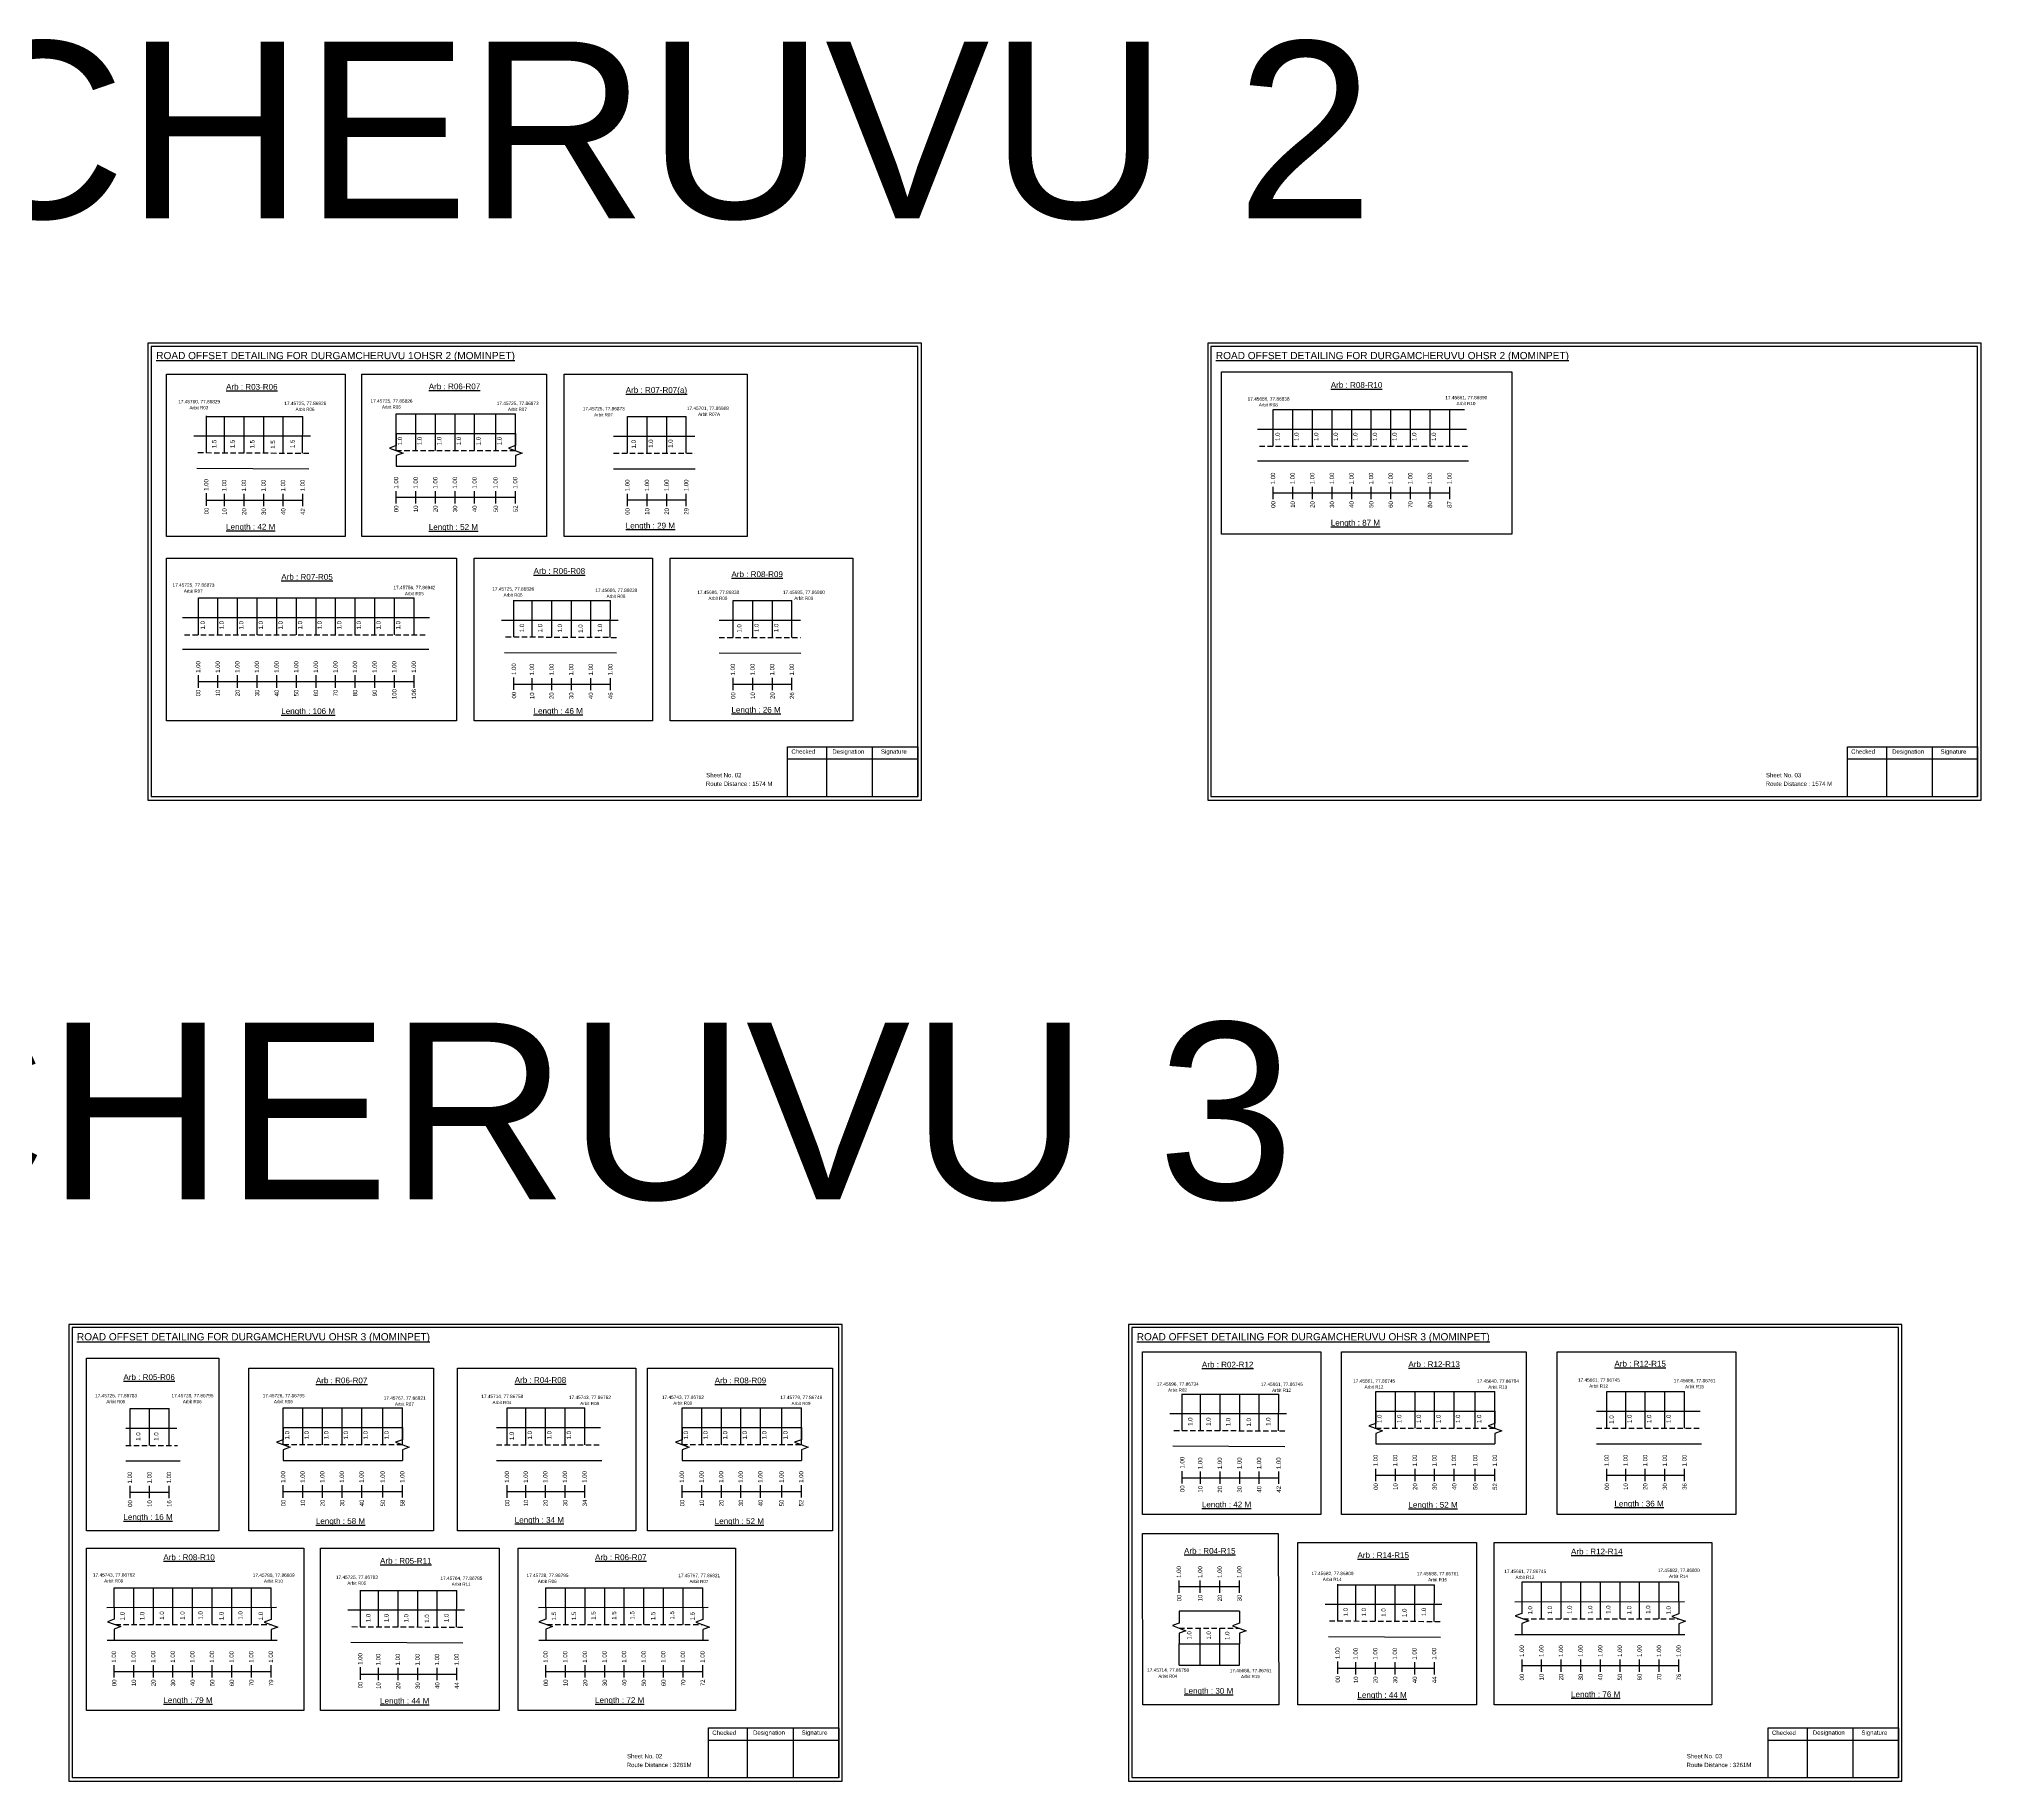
# Model space of a CAD drawing. Header units: inches. Extents: x -117 to 51867, y -12715 to 3423.
# Drawn here: x 29428 to 30775, y -4514 to -3306 of the extents above; entities that cross this region are included whole.
import ezdxf

# ---------------------------------------------------------------- set-up
doc = ezdxf.new("R2010")
doc.units = ezdxf.units.IN
doc.header["$MEASUREMENT"] = 0
doc.linetypes.add('DASHED2', pattern=[0.375, 0.25, -0.125])
doc.layers.add('PDF_Geometry', color=7, linetype='Continuous')
doc.layers.add('PDF_Text', color=5, linetype='Continuous')
doc.styles.add('PDF Arial', font='arial.ttf')
doc.styles.get("Standard").update_dxf_attribs({"font": 'arial.ttf'})

msp = doc.modelspace()

# ---------------------------------------------------------------- linework, layer by layer
for p, q in [((29544.4, -3592.8), (29544.4, -3567.2)), ((29556.9, -3592.8), (29556.9, -3567.5)), ((29570.5, -3592.9), (29570.5, -3567.5)), ((29584.1, -3592.8), (29584.1, -3567.5)), ((29597.7, -3593.1), (29597.7, -3567.5)), ((29611.1, -3593), (29611.3, -3567.5)), ((29676, -3591.2), (29676, -3565.6)), ((29689.6, -3591.2), (29689.6, -3565.6)), ((29703.2, -3591.2), (29703.2, -3565.6)), ((29716.8, -3591.2), (29716.8, -3565.6)), ((29730.4, -3591.2), (29730.4, -3565.6)), ((29745.1, -3591.2), (29745.1, -3565.6)), ((29758.7, -3591.2), (29758.7, -3565.6)), ((29836.4, -3593), (29836.4, -3567.5)), ((29850, -3593), (29850, -3567.5)), ((29863.6, -3593), (29863.6, -3567.5)), ((29877.2, -3593), (29877.2, -3567.5)), ((30284.3, -3588.2), (30284.3, -3562.7)), ((30297.9, -3588.2), (30297.9, -3562.7)), ((30311.5, -3588.2), (30311.5, -3562.7)), ((30325.1, -3588.2), (30325.1, -3562.7)), ((30338.7, -3588.2), (30338.7, -3562.7)), ((30352.3, -3588.2), (30352.3, -3562.7)), ((30365.9, -3588.2), (30365.9, -3562.7)), ((30379.5, -3588.2), (30379.5, -3562.7)), ((30393.1, -3588.2), (30393.1, -3562.7)), ((30406.7, -3588.2), (30406.7, -3562.7)), ((29616.5, -3581.2), (29535.6, -3581.2)), ((29676, -3579.3), (29758.7, -3579.3)), ((29826.6, -3581.1), (29883.1, -3581.1)), ((30273.4, -3576.3), (30418.2, -3576.3)), ((29537.8, -3603.4), (29615.5, -3603.8)), ((29676, -3602), (29758.7, -3602)), ((29826.6, -3603.8), (29883.3, -3603.9)), ((30419.6, -3598.5), (30273.4, -3598.5)), ((29538.8, -3718.9), (29538.8, -3693.3)), ((29552.4, -3718.9), (29552.4, -3693.3)), ((29566, -3718.9), (29566, -3693.3)), ((29579.6, -3718.9), (29579.6, -3693.3)), ((29593.2, -3718.9), (29593.2, -3693.3)), ((29606.8, -3718.9), (29606.8, -3693.3)), ((29620.4, -3718.9), (29620.4, -3693.3)), ((29634, -3718.9), (29634, -3693.3)), ((29647.6, -3718.9), (29647.6, -3693.3)), ((29661.2, -3718.9), (29661.2, -3693.3)), ((29674.8, -3718.9), (29674.8, -3693.3)), ((29688.4, -3718.9), (29688.4, -3693.3)), ((29757.7, -3720.4), (29757.7, -3694.9)), ((29770.3, -3720.5), (29770.3, -3695.2)), ((29783.9, -3720.5), (29783.9, -3695.2)), ((29797.5, -3720.5), (29797.5, -3695.2)), ((29811.1, -3720.7), (29811.1, -3695.2)), ((29824.4, -3720.7), (29824.7, -3695.2)), ((29909.7, -3720.7), (29909.7, -3695.2)), ((29923.3, -3720.7), (29923.3, -3695.2)), ((29936.9, -3720.7), (29936.9, -3695.2)), ((29950.5, -3720.7), (29950.5, -3695.2)), ((29527.9, -3707), (29699.2, -3707)), ((29829.9, -3708.9), (29749, -3708.9)), ((29899.9, -3708.8), (29956.4, -3708.8)), ((29698.6, -3729.2), (29527.9, -3729.2)), ((29751.2, -3731.1), (29828.9, -3731.5)), ((29899.9, -3731.5), (29956.6, -3731.6)), ((29491.4, -4280.9), (29491.4, -4255.4)), ((29505, -4280.9), (29505, -4255.4)), ((29518.6, -4280.9), (29518.6, -4255.4)), ((29597.7, -4280.5), (29597.7, -4254.9)), ((29611.3, -4280.5), (29611.3, -4254.9)), ((29624.9, -4280.5), (29624.9, -4254.9)), ((29638.5, -4280.5), (29638.5, -4254.9)), ((29652.1, -4280.5), (29652.1, -4254.9)), ((29666.8, -4280.4), (29666.8, -4254.9)), ((29680.4, -4280.4), (29680.4, -4254.9)), ((29753, -4280.5), (29753, -4254.9)), ((29766, -4280.5), (29766, -4254.9)), ((29779.6, -4280.5), (29779.6, -4254.9)), ((29793.2, -4280.5), (29793.2, -4254.9)), ((29806.8, -4280.5), (29806.8, -4254.9)), ((29874.3, -4280.5), (29874.3, -4254.9)), ((29887.9, -4280.5), (29887.9, -4254.9)), ((29901.5, -4280.5), (29901.5, -4254.9)), ((29915.1, -4280.5), (29915.1, -4254.9)), ((29928.7, -4280.5), (29928.7, -4254.9)), ((29943.4, -4280.4), (29943.4, -4254.9)), ((29957, -4280.4), (29957, -4254.9)), ((30221.2, -4270.7), (30221.2, -4245.1)), ((30233.8, -4270.7), (30233.8, -4245.4)), ((30247.4, -4270.8), (30247.4, -4245.4)), ((30261, -4270.7), (30261, -4245.4)), ((30274.6, -4271), (30274.6, -4245.4)), ((30287.9, -4270.9), (30288.2, -4245.4)), ((30355.4, -4269.1), (30355.4, -4243.6)), ((30369, -4269.1), (30369, -4243.6)), ((30382.6, -4269.1), (30382.6, -4243.6)), ((30396.2, -4269.1), (30396.2, -4243.6)), ((30409.8, -4269.1), (30409.8, -4243.6)), ((30424.4, -4269.1), (30424.4, -4243.6)), ((30438, -4269.1), (30438, -4243.6)), ((30515.7, -4269.1), (30515.7, -4243.6)), ((30528.7, -4269.1), (30528.7, -4243.6)), ((30542.3, -4269.1), (30542.3, -4243.6)), ((30555.9, -4269.1), (30555.9, -4243.6)), ((30569.5, -4269.1), (30569.5, -4243.6)), ((29488.4, -4269), (29523.8, -4269)), ((29597.7, -4268.6), (29680.4, -4268.6)), ((29745.6, -4268.6), (29817.7, -4268.6)), ((29874.3, -4268.6), (29957, -4268.6)), ((30293.4, -4259.1), (30212.5, -4259.1)), ((30355.4, -4257.2), (30438, -4257.2)), ((30508.4, -4257.2), (30580.4, -4257.2)), ((30214.7, -4281.3), (30292.4, -4281.8)), ((30355.4, -4279.9), (30438, -4279.9)), ((30508.4, -4279.9), (30581.4, -4279.9)), ((29488.4, -4291.7), (29526.2, -4291.7)), ((29597.7, -4291.3), (29680.4, -4291.3)), ((29745.6, -4291.3), (29818.7, -4291.3)), ((29874.3, -4291.3), (29957, -4291.3)), ((30329.1, -4402.8), (30329.1, -4377.2)), ((30341.6, -4402.8), (30341.6, -4377.5)), ((30355.2, -4402.9), (30355.2, -4377.5)), ((30368.8, -4402.8), (30368.8, -4377.5)), ((30382.4, -4403.1), (30382.4, -4377.5)), ((30395.8, -4403), (30396, -4377.5)), ((30456.8, -4389.3), (30456.8, -4375.6)), ((30470.4, -4401.2), (30470.4, -4375.6)), ((30484, -4401.2), (30484, -4375.6)), ((30497.6, -4401.2), (30497.6, -4375.6)), ((30511.2, -4401.2), (30511.2, -4375.6)), ((30524.8, -4401.2), (30524.8, -4375.6)), ((30538.4, -4401.2), (30538.4, -4375.6)), ((30552, -4401.2), (30552, -4375.6)), ((30565.6, -4389.3), (30565.6, -4375.6)), ((29480.4, -4393.3), (29480.4, -4379.6)), ((29494, -4405.2), (29494, -4379.6)), ((29507.6, -4405.2), (29507.6, -4379.6)), ((29521.2, -4405.2), (29521.2, -4379.6)), ((29534.8, -4405.2), (29534.8, -4379.6)), ((29548.4, -4405.2), (29548.4, -4379.6)), ((29562, -4405.2), (29562, -4379.6)), ((29575.6, -4405.2), (29575.6, -4379.6)), ((29589.2, -4393.3), (29589.2, -4379.6)), ((29651.2, -4406.8), (29651.2, -4381.2)), ((29663.7, -4406.8), (29663.7, -4381.5)), ((29677.3, -4406.9), (29677.3, -4381.5)), ((29690.9, -4406.8), (29690.9, -4381.5)), ((29704.5, -4407.1), (29704.5, -4381.5)), ((29717.9, -4407), (29718.1, -4381.5)), ((29779.8, -4393.3), (29779.8, -4379.6)), ((29793.4, -4405.2), (29793.4, -4379.6)), ((29807, -4405.2), (29807, -4379.6)), ((29820.6, -4405.2), (29820.6, -4379.6)), ((29834.2, -4405.2), (29834.2, -4379.6)), ((29847.8, -4405.2), (29847.8, -4379.6)), ((29861.4, -4405.2), (29861.4, -4379.6)), ((29875, -4405.2), (29875, -4379.6)), ((29888.6, -4393.3), (29888.6, -4379.6)), ((30401.2, -4391.2), (30320.3, -4391.2)), ((30451.8, -4389.3), (30569.4, -4389.2)), ((29475.4, -4393.3), (29593, -4393.2)), ((29723.3, -4395.2), (29642.4, -4395.2)), ((29774.8, -4393.3), (29892.4, -4393.2)), ((30260.8, -4395.8), (30219, -4395.8)), ((29475.6, -4416), (29593.4, -4416)), ((29644.6, -4417.4), (29722.3, -4417.8)), ((29775, -4416), (29892.7, -4416)), ((30233.6, -4433.2), (30233.6, -4407.7)), ((30247.2, -4433.2), (30247.2, -4407.7)), ((30322.5, -4413.4), (30400.2, -4413.8)), ((30451.9, -4412), (30569.7, -4412)), ((30219, -4418.5), (30244.6, -4418.5)), ((30219, -4433.2), (30219, -4418.5)), ((30244.6, -4418.5), (30260.8, -4418.5)), ((30260.8, -4433.2), (30260.8, -4418.5))]:
    msp.add_line(p, q)
at = {"color": 5}
for p, q in [((29544.4, -3567.5), (29611.3, -3567.5)), ((29676, -3565.6), (29758.7, -3565.6)), ((29836.4, -3567.5), (29877.2, -3567.5)), ((30284.3, -3562.7), (30417, -3562.7)), ((29538.8, -3693.3), (29688.4, -3693.3)), ((29757.7, -3695.2), (29824.7, -3695.2)), ((29909.7, -3695.2), (29950.5, -3695.2)), ((29491.4, -4255.4), (29518.6, -4255.4)), ((29597.7, -4254.9), (29680.4, -4254.9)), ((29753, -4254.9), (29806.8, -4254.9)), ((29874.3, -4254.9), (29957, -4254.9)), ((30221.2, -4245.4), (30288.2, -4245.4)), ((30355.4, -4243.6), (30438, -4243.6)), ((30515.7, -4243.6), (30569.5, -4243.6)), ((30329.1, -4377.5), (30396, -4377.5)), ((30456.8, -4375.6), (30565.6, -4375.6)), ((29480.4, -4379.6), (29589.2, -4379.6)), ((29651.2, -4381.5), (29718.1, -4381.5)), ((29779.8, -4379.6), (29888.6, -4379.6)), ((30219, -4433.2), (30260.8, -4433.2))]:
    msp.add_line(p, q, dxfattribs=at)
at = {"linetype": 'DASHED2', "ltscale": 15}
for p, q in [((29538.5, -3592.6), (29616.8, -3593)), ((29676, -3591.2), (29758.7, -3591.2)), ((29826.8, -3593), (29883.1, -3593)), ((30274.7, -3588.2), (30419, -3588.2)), ((29529.2, -3718.9), (29696.8, -3718.9)), ((29751.9, -3720.3), (29830.2, -3720.7)), ((29900, -3720.7), (29956.4, -3720.7)), ((30355.4, -4269.1), (30438, -4269.1)), ((30508.4, -4269.1), (30580.9, -4269.1)), ((29488.4, -4280.9), (29524.3, -4280.9)), ((29597.7, -4280.4), (29680.4, -4280.4)), ((29745.6, -4280.5), (29818.2, -4280.5)), ((29874.3, -4280.4), (29957, -4280.4)), ((30215.4, -4270.5), (30293.7, -4270.9)), ((30323.2, -4402.6), (30401.5, -4403)), ((30457.5, -4401.2), (30565.6, -4401.2)), ((29481.2, -4405.2), (29589.2, -4405.2)), ((29645.3, -4406.6), (29723.6, -4407)), ((29780.6, -4405.2), (29888.6, -4405.2)), ((30219, -4407.7), (30260.8, -4407.7))]:
    msp.add_line(p, q, dxfattribs=at)
at = {"color": 217, "true_color": 0x93278f}
for p, q in [((29544.4, -3629.4), (29544.4, -3620.8)), ((29556.9, -3629.8), (29556.9, -3621.2)), ((29570.5, -3629.8), (29570.5, -3621.2)), ((29584.1, -3629.8), (29584.1, -3621.2)), ((29597.7, -3629.8), (29597.7, -3621.2)), ((29611.3, -3629.8), (29611.3, -3621.2)), ((29676, -3627.9), (29676, -3619.3)), ((29676, -3623.6), (29758.7, -3623.6)), ((29689.6, -3627.9), (29689.6, -3619.3)), ((29703.2, -3627.9), (29703.2, -3619.3)), ((29716.8, -3627.9), (29716.8, -3619.3)), ((29730.4, -3627.9), (29730.4, -3619.3)), ((29745.1, -3627.9), (29745.1, -3619.3)), ((29758.7, -3627.9), (29758.7, -3619.3)), ((29836.4, -3629.7), (29836.4, -3621.2)), ((29850, -3629.7), (29850, -3621.2)), ((29863.6, -3629.7), (29863.6, -3621.2)), ((29877.2, -3629.7), (29877.2, -3621.2)), ((30284.3, -3624.9), (30284.3, -3616.3)), ((30284.3, -3620.6), (30406.7, -3620.6)), ((30297.9, -3624.9), (30297.9, -3616.3)), ((30311.5, -3624.9), (30311.5, -3616.3)), ((30325.1, -3624.9), (30325.1, -3616.3)), ((30338.7, -3624.9), (30338.7, -3616.3)), ((30352.3, -3624.9), (30352.3, -3616.3)), ((30365.9, -3624.9), (30365.9, -3616.3)), ((30379.5, -3624.9), (30379.5, -3616.3)), ((30393.1, -3624.9), (30393.1, -3616.3)), ((30406.7, -3624.9), (30406.7, -3616.3)), ((29544.4, -3625.5), (29611.3, -3625.5)), ((29836.4, -3625.4), (29877.2, -3625.4)), ((29538.8, -3755.6), (29538.8, -3747)), ((29538.8, -3751.3), (29688.4, -3751.3)), ((29552.4, -3755.6), (29552.4, -3747)), ((29566, -3755.6), (29566, -3747)), ((29579.6, -3755.6), (29579.6, -3747)), ((29593.2, -3755.6), (29593.2, -3747)), ((29606.8, -3755.6), (29606.8, -3747)), ((29620.4, -3755.6), (29620.4, -3747)), ((29634, -3755.6), (29634, -3747)), ((29647.6, -3755.6), (29647.6, -3747)), ((29661.2, -3755.6), (29661.2, -3747)), ((29674.8, -3755.6), (29674.8, -3747)), ((29688.4, -3755.6), (29688.4, -3747)), ((29757.7, -3757.1), (29757.7, -3748.5)), ((29757.7, -3753.2), (29824.7, -3753.2)), ((29770.3, -3757.4), (29770.3, -3748.9)), ((29783.9, -3757.4), (29783.9, -3748.9)), ((29797.5, -3757.4), (29797.5, -3748.9)), ((29811.1, -3757.4), (29811.1, -3748.9)), ((29824.7, -3757.4), (29824.7, -3748.9)), ((29909.7, -3757.4), (29909.7, -3748.8)), ((29909.7, -3753.1), (29950.5, -3753.1)), ((29923.3, -3757.4), (29923.3, -3748.8)), ((29936.9, -3757.4), (29936.9, -3748.8)), ((29950.5, -3757.4), (29950.5, -3748.8)), ((29491.4, -4317.6), (29491.4, -4309)), ((29505, -4317.6), (29505, -4309)), ((29518.6, -4317.6), (29518.6, -4309)), ((29597.7, -4317.2), (29597.7, -4308.6)), ((29611.3, -4317.2), (29611.3, -4308.6)), ((29624.9, -4317.2), (29624.9, -4308.6)), ((29638.5, -4317.2), (29638.5, -4308.6)), ((29652.1, -4317.2), (29652.1, -4308.6)), ((29666.8, -4317.1), (29666.8, -4308.6)), ((29680.4, -4317.1), (29680.4, -4308.6)), ((29753, -4317.2), (29753, -4308.6)), ((29766, -4317.2), (29766, -4308.6)), ((29779.6, -4317.2), (29779.6, -4308.6)), ((29793.2, -4317.2), (29793.2, -4308.6)), ((29806.8, -4317.2), (29806.8, -4308.6)), ((29874.3, -4317.2), (29874.3, -4308.6)), ((29887.9, -4317.2), (29887.9, -4308.6)), ((29901.5, -4317.2), (29901.5, -4308.6)), ((29915.1, -4317.2), (29915.1, -4308.6)), ((29928.7, -4317.2), (29928.7, -4308.6)), ((29943.4, -4317.1), (29943.4, -4308.6)), ((29957, -4317.1), (29957, -4308.6)), ((30221.2, -4307.3), (30221.2, -4298.7)), ((30221.2, -4303.4), (30288.2, -4303.4)), ((30233.8, -4307.7), (30233.8, -4299.1)), ((30247.4, -4307.7), (30247.4, -4299.1)), ((30261, -4307.7), (30261, -4299.1)), ((30274.6, -4307.7), (30274.6, -4299.1)), ((30288.2, -4307.7), (30288.2, -4299.1)), ((30355.4, -4305.8), (30355.4, -4297.2)), ((30355.4, -4301.5), (30438, -4301.5)), ((30369, -4305.8), (30369, -4297.2)), ((30382.6, -4305.8), (30382.6, -4297.2)), ((30396.2, -4305.8), (30396.2, -4297.2)), ((30409.8, -4305.8), (30409.8, -4297.2)), ((30424.4, -4305.8), (30424.4, -4297.2)), ((30438, -4305.8), (30438, -4297.2)), ((30515.7, -4305.8), (30515.7, -4297.2)), ((30515.7, -4301.5), (30569.5, -4301.5)), ((30528.7, -4305.8), (30528.7, -4297.2)), ((30542.3, -4305.8), (30542.3, -4297.2)), ((30555.9, -4305.8), (30555.9, -4297.2)), ((30569.5, -4305.8), (30569.5, -4297.2)), ((29491.4, -4313.3), (29518.6, -4313.3)), ((29597.7, -4312.9), (29680.4, -4312.9)), ((29753, -4312.9), (29806.8, -4312.9)), ((29874.3, -4312.9), (29957, -4312.9)), ((30219, -4383.1), (30219, -4374.5)), ((30233.6, -4383.1), (30233.6, -4374.5)), ((30247.2, -4383.1), (30247.2, -4374.5)), ((30260.8, -4383.1), (30260.8, -4374.5)), ((30219, -4378.8), (30260.8, -4378.8)), ((30329.1, -4439.4), (30329.1, -4430.8)), ((30341.6, -4439.8), (30341.6, -4431.2)), ((30355.2, -4439.8), (30355.2, -4431.2)), ((30368.8, -4439.8), (30368.8, -4431.2)), ((30382.4, -4439.8), (30382.4, -4431.2)), ((30396, -4439.8), (30396, -4431.2)), ((30456.8, -4437.9), (30456.8, -4429.3)), ((30470.4, -4437.9), (30470.4, -4429.3)), ((30484, -4437.9), (30484, -4429.3)), ((30497.6, -4437.9), (30497.6, -4429.3)), ((30511.2, -4437.9), (30511.2, -4429.3)), ((30524.8, -4437.9), (30524.8, -4429.3)), ((30538.4, -4437.9), (30538.4, -4429.3)), ((30552, -4437.9), (30552, -4429.3)), ((30565.6, -4437.9), (30565.6, -4429.3)), ((29480.4, -4441.9), (29480.4, -4433.3)), ((29480.4, -4437.6), (29589.2, -4437.6)), ((29494, -4441.9), (29494, -4433.3)), ((29507.6, -4441.9), (29507.6, -4433.3)), ((29521.2, -4441.9), (29521.2, -4433.3)), ((29534.8, -4441.9), (29534.8, -4433.3)), ((29548.4, -4441.9), (29548.4, -4433.3)), ((29562, -4441.9), (29562, -4433.3)), ((29575.6, -4441.9), (29575.6, -4433.3)), ((29589.2, -4441.9), (29589.2, -4433.3)), ((29651.2, -4443.4), (29651.2, -4434.8)), ((29651.2, -4439.5), (29718.1, -4439.5)), ((29663.7, -4443.8), (29663.7, -4435.2)), ((29677.3, -4443.8), (29677.3, -4435.2)), ((29690.9, -4443.8), (29690.9, -4435.2)), ((29704.5, -4443.8), (29704.5, -4435.2)), ((29718.1, -4443.8), (29718.1, -4435.2)), ((29779.8, -4441.9), (29779.8, -4433.3)), ((29779.8, -4437.6), (29888.6, -4437.6)), ((29793.4, -4441.9), (29793.4, -4433.3)), ((29807, -4441.9), (29807, -4433.3)), ((29820.6, -4441.9), (29820.6, -4433.3)), ((29834.2, -4441.9), (29834.2, -4433.3)), ((29847.8, -4441.9), (29847.8, -4433.3)), ((29861.4, -4441.9), (29861.4, -4433.3)), ((29875, -4441.9), (29875, -4433.3)), ((29888.6, -4441.9), (29888.6, -4433.3)), ((30329.1, -4435.5), (30396, -4435.5)), ((30456.8, -4433.6), (30565.6, -4433.6))]:
    msp.add_line(p, q, dxfattribs=at)
for points in [[(29516.7, -3538.2), (29640.5, -3538.2), (29640.5, -3650.8), (29516.7, -3650.8)], [(29652.2, -3538.2), (29780.3, -3538.2), (29780.3, -3650.8), (29652.2, -3650.8)], [(29792.6, -3538.2), (29919.3, -3538.2), (29919.3, -3650.8), (29792.6, -3650.8)], [(30248.5, -3536.5), (30449.7, -3536.5), (30449.7, -3649.2), (30248.5, -3649.2)], [(29516.7, -3665.8), (29717.9, -3665.8), (29717.9, -3778.5), (29516.7, -3778.5)], [(29730, -3665.8), (29853.8, -3665.8), (29853.8, -3778.5), (29730, -3778.5)], [(29865.9, -3665.8), (29992.6, -3665.8), (29992.6, -3778.5), (29865.9, -3778.5)], [(30193.5, -4216.1), (30317.3, -4216.1), (30317.3, -4328.8), (30193.5, -4328.8)], [(30331.5, -4216.1), (30459.6, -4216.1), (30459.6, -4328.8), (30331.5, -4328.8)], [(30481.3, -4216.1), (30605.1, -4216.1), (30605.1, -4328.8), (30481.3, -4328.8)], [(29461.2, -4220.5), (29553.1, -4220.5), (29553.1, -4340.1), (29461.2, -4340.1)], [(29573.8, -4227.4), (29701.9, -4227.4), (29701.9, -4340.1), (29573.8, -4340.1)], [(29718.5, -4227.4), (29842.3, -4227.4), (29842.3, -4340.1), (29718.5, -4340.1)], [(29850.4, -4227.4), (29978.5, -4227.4), (29978.5, -4340.1), (29850.4, -4340.1)], [(30193.5, -4342.1), (30287.8, -4342.1), (30288.1, -4460.9), (30193.8, -4460.9)], [(30301.4, -4348.2), (30425.2, -4348.2), (30425.2, -4460.8), (30301.4, -4460.8)], [(30437.5, -4348.2), (30588.4, -4348.2), (30588.4, -4460.8), (30437.5, -4460.8)], [(29461.2, -4352.2), (29612, -4352.2), (29612, -4464.8), (29461.2, -4464.8)], [(29623.5, -4352.2), (29747.3, -4352.2), (29747.3, -4464.8), (29623.5, -4464.8)], [(29760.6, -4352.2), (29911.4, -4352.2), (29911.4, -4464.8), (29760.6, -4464.8)]]:
    msp.add_lwpolyline(points, close=True)
at = {"linetype": 'Continuous'}
for points in [[(29676, -3579.3), (29676, -3587.7), (29671.3, -3589.5), (29680.8, -3592.9), (29676, -3594.6), (29676, -3602)], [(29758.7, -3579.3), (29758.7, -3587.7), (29753.9, -3589.5), (29763.4, -3592.9), (29758.7, -3594.6), (29758.7, -3602)], [(29597.7, -4268.6), (29597.7, -4277), (29593, -4278.7), (29602.5, -4282.2), (29597.7, -4283.9), (29597.7, -4291.3)], [(29680.4, -4268.6), (29680.4, -4277), (29675.6, -4278.7), (29685.1, -4282.2), (29680.4, -4283.9), (29680.4, -4291.3)], [(29874.3, -4268.6), (29874.3, -4277), (29869.6, -4278.7), (29879.1, -4282.2), (29874.3, -4283.9), (29874.3, -4291.3)], [(29957, -4268.6), (29957, -4277), (29952.2, -4278.7), (29961.7, -4282.2), (29957, -4283.9), (29957, -4291.3)], [(30355.4, -4257.2), (30355.4, -4265.7), (30350.6, -4267.4), (30360.1, -4270.8), (30355.4, -4272.6), (30355.4, -4279.9)], [(30438, -4257.2), (30438, -4265.7), (30433.3, -4267.4), (30442.8, -4270.8), (30438, -4272.6), (30438, -4279.9)], [(30456.7, -4389), (30456.7, -4397.4), (30452, -4399.2), (30461.5, -4402.6), (30456.7, -4404.4), (30456.7, -4411.7)], [(30565.6, -4389.3), (30565.6, -4397.7), (30560.8, -4399.5), (30570.3, -4402.9), (30565.6, -4404.6), (30565.6, -4412)], [(29480.4, -4393), (29480.4, -4401.4), (29475.7, -4403.2), (29485.1, -4406.6), (29480.4, -4408.4), (29480.4, -4415.7)], [(29589.2, -4393.3), (29589.2, -4401.7), (29584.5, -4403.5), (29594, -4406.9), (29589.2, -4408.6), (29589.2, -4416)], [(29779.8, -4393), (29779.8, -4401.4), (29775, -4403.2), (29784.5, -4406.6), (29779.8, -4408.4), (29779.8, -4415.7)], [(29888.6, -4393.3), (29888.6, -4401.7), (29883.9, -4403.5), (29893.3, -4406.9), (29888.6, -4408.6), (29888.6, -4416)], [(30219, -4395.8), (30219, -4404.2), (30214.3, -4405.9), (30223.7, -4409.4), (30219, -4411.1), (30219, -4418.5)], [(30260.8, -4395.9), (30260.8, -4404.3), (30256.1, -4406), (30265.6, -4409.5), (30260.8, -4411.2), (30260.8, -4418.5)]]:
    msp.add_lwpolyline(points, dxfattribs=at)
at = {"layer": 'PDF_Geometry'}
for points in [[(29503.8, -3516.8), (29503.8, -3833.5), (30040.3, -3833.5), (30040.3, -3516.8)], [(29506.1, -3519.1), (29506.1, -3831.1), (30037.8, -3831.1), (30037.8, -3519.1)], [(30238.8, -3516.8), (30238.8, -3833.5), (30775.2, -3833.5), (30775.2, -3516.8)], [(30241.1, -3519.1), (30241.1, -3831.1), (30772.8, -3831.1), (30772.8, -3519.1)], [(29448.9, -4197), (29448.9, -4513.7), (29985.3, -4513.7), (29985.3, -4197)], [(29451.2, -4199.3), (29451.2, -4511.3), (29982.9, -4511.3), (29982.9, -4199.3)], [(30183.8, -4197), (30183.8, -4513.7), (30720.3, -4513.7), (30720.3, -4197)], [(30186.2, -4199.3), (30186.2, -4511.3), (30717.9, -4511.3), (30717.9, -4199.3)]]:
    msp.add_lwpolyline(points, close=True, dxfattribs=at)
at = {"layer": 'PDF_Geometry', "color": 242, "true_color": 0xcc1f26}
for points in [[(30037.8, -3831.2), (29947.5, -3831.2), (29947.5, -3796.5), (30037.8, -3796.5)], [(30772.8, -3831.2), (30682.5, -3831.2), (30682.5, -3796.5), (30772.8, -3796.5)], [(29982.9, -4511.4), (29892.6, -4511.4), (29892.6, -4476.8), (29982.9, -4476.8)], [(30717.9, -4511.4), (30627.6, -4511.4), (30627.6, -4476.8), (30717.9, -4476.8)]]:
    msp.add_lwpolyline(points, close=True, dxfattribs=at)
for points in [[(29974.5, -3796.5), (29974.5, -3831.2)], [(30006.2, -3796.5), (30006.2, -3831.2)], [(30709.5, -3796.5), (30709.5, -3831.2)], [(30741.2, -3796.5), (30741.2, -3831.2)], [(29947.5, -3804.9), (30037.8, -3804.9)], [(30682.5, -3804.9), (30772.8, -3804.9)], [(29892.6, -4485.2), (29982.9, -4485.2)], [(29919.5, -4476.8), (29919.5, -4511.4)], [(29951.3, -4476.8), (29951.3, -4511.4)], [(30627.6, -4485.2), (30717.9, -4485.2)], [(30654.5, -4476.8), (30654.5, -4511.4)], [(30686.3, -4476.8), (30686.3, -4511.4)]]:
    msp.add_lwpolyline(points, dxfattribs=at)

# ---------------------------------------------------------------- texts
for s, height, p in [('DURGACHERUVU 2', 122.535, (28746.7, -3430.1)), ('Route Distance : 1574 M', 3, (29890.8, -3823.7)), ('Sheet No. 02', 3, (29891, -3817.7)), ('Route Distance : 1574 M', 3, (30625.8, -3823.7)), ('Sheet No. 03', 3, (30626, -3817.7)), ('DURGACHERUVU 3', 122.535, (28691.8, -4110.3)), ('Sheet No. 02', 3, (29836.1, -4497.9)), ('Sheet No. 03', 3, (30571.1, -4497.9)), ('Route Distance : 3261M', 3, (29835.9, -4504)), ('Route Distance : 3261M', 3, (30570.9, -4504))]:
    msp.add_text(s, height=height).set_placement(p)
at = {"color": 242, "true_color": 0xcd2027}
for s, height, p in [('%%UROAD OFFSET DETAILING FOR DURGAMCHERUVU 1OHSR 2 (MOMINPET)', 5, (29509.6, -3527.8)), ('%%UROAD OFFSET DETAILING FOR DURGAMCHERUVU OHSR 2 (MOMINPET)', 5, (30244.5, -3527.8)), ('%%UArb : R03-R06', 4, (29558, -3549)), ('%%UArb : R06-R07', 4, (29698.6, -3548.7)), ('%%UArb : R07-R07(a)', 4, (29835.2, -3551.2)), ('%%UArb : R08-R10', 4, (30324.2, -3547.7)), ('%%ULength : 42 M', 4, (29558, -3646)), ('%%ULength : 52 M', 4, (29698.6, -3646.2)), ('%%ULength : 29 M', 4, (29835.2, -3645.2)), ('%%ULength : 87 M', 4, (30324.2, -3643.2)), ('%%UArb : R07-R05', 4, (29596.3, -3680.8)), ('%%UArb : R06-R08', 4, (29771.3, -3676.7)), ('%%UArb : R08-R09', 4, (29908.5, -3678.9)), ('%%ULength : 106 M', 4, (29596.3, -3773.8)), ('%%ULength : 46 M', 4, (29771.3, -3773.7)), ('%%ULength : 26 M', 4, (29908.5, -3772.9)), ('%%UROAD OFFSET DETAILING FOR DURGAMCHERUVU OHSR 3 (MOMINPET)', 5, (29454.6, -4208.1)), ('%%UROAD OFFSET DETAILING FOR DURGAMCHERUVU OHSR 3 (MOMINPET)', 5, (30189.6, -4208.1)), ('%%UArb : R02-R12', 4, (30234.8, -4226.9)), ('%%UArb : R12-R13', 4, (30378, -4226.6)), ('%%UArb : R12-R15', 4, (30520.9, -4226.3)), ('%%UArb : R05-R06', 4, (29486.8, -4235.6)), ('%%UArb : R06-R07', 4, (29620.3, -4237.9)), ('%%UArb : R04-R08', 4, (29758.2, -4237.6)), ('%%UArb : R08-R09', 4, (29896.9, -4237.9)), ('%%ULength : 42 M', 4, (30234.8, -4323.9)), ('%%ULength : 52 M', 4, (30378, -4324.1)), ('%%ULength : 36 M', 4, (30520.9, -4323.3)), ('%%ULength : 16 M', 4, (29486.8, -4332.6)), ('%%ULength : 58 M', 4, (29620.3, -4335.4)), ('%%ULength : 34 M', 4, (29758.2, -4334.6)), ('%%ULength : 52 M', 4, (29896.9, -4335.4)), ('%%UArb : R08-R10', 4, (29514.5, -4360.5)), ('%%UArb : R05-R11', 4, (29664.8, -4363)), ('%%UArb : R06-R07', 4, (29813.9, -4360.5)), ('%%UArb : R04-R15', 4, (30222.4, -4356.1)), ('%%UArb : R14-R15', 4, (30342.7, -4359)), ('%%UArb : R12-R14', 4, (30490.8, -4356.5)), ('%%ULength : 79 M', 4, (29514.5, -4459.5)), ('%%ULength : 44 M', 4, (29664.8, -4460)), ('%%ULength : 72 M', 4, (29813.9, -4459.5)), ('%%ULength : 30 M', 4, (30222.4, -4453.1)), ('%%ULength : 44 M', 4, (30342.7, -4456)), ('%%ULength : 76 M', 4, (30490.8, -4455.5))]:
    msp.add_text(s, height=height, dxfattribs=at).set_placement(p)
at = {"color": 5}
for s, height, p in [('17.45760, 77.86829', 2.34, (29524.8, -3558.4)), ('17.45725, 77.86826', 2.34, (29658.2, -3558)), ('17.45686, 77.86838', 2.34, (30266.5, -3556.5)), ('17.45661, 77.86890', 2.34, (30403.6, -3555.6)), ('Arbit R03', 2.25, (29532.6, -3562.6)), ('17.45725, 77.86826', 2.34, (29598.4, -3559.6)), ('Arbit R06', 2.25, (29606.2, -3563.7)), ('Arbit R06', 2.25, (29666.1, -3562.1)), ('17.45725, 77.86873', 2.34, (29745.7, -3559.6)), ('Arbit R07', 2.25, (29753.5, -3563.7)), ('17.45725, 77.86873', 2.34, (29805.4, -3563.3)), ('Arbit R07', 2.25, (29813.2, -3567.5)), ('17.45701, 77.86868', 2.34, (29877.6, -3563)), ('Arbit R07A', 2.25, (29885.4, -3567.1)), ('Arbit R08', 2.25, (30274.3, -3560.6)), ('Arbit R10', 2.25, (30411.4, -3559.7)), ('17.45725, 77.86873', 2.34, (29520.9, -3685.6)), ('Arbit R07', 2.25, (29528.7, -3689.7)), ('17.45756, 77.86942', 2.34, (29674.1, -3687.3)), ('Arbit R05', 2.25, (29682, -3691.5)), ('17.45725, 77.86826', 2.34, (29742.6, -3688.3)), ('Arbit R06', 2.25, (29750.5, -3692.4)), ('17.45686, 77.86838', 2.34, (29814.1, -3689.2)), ('Arbit R08', 2.25, (29821.9, -3693.3)), ('17.45686, 77.86838', 2.34, (29884.8, -3690.6)), ('17.45685, 77.86860', 2.34, (29944.2, -3690.6)), ('Arbit R08', 2.25, (29892.6, -3694.7)), ('Arbit R09', 2.25, (29952.1, -3694.7)), ('17.45696, 77.86734', 2.34, (30203.5, -4239.6)), ('Arbit R02', 2.25, (30211.3, -4243.7)), ('17.45661, 77.86745', 2.34, (30275.7, -4239.7)), ('Arbit R12', 2.25, (30283.5, -4243.8)), ('17.45661, 77.86745', 2.34, (30339.7, -4237.4)), ('Arbit R12', 2.25, (30347.6, -4241.5)), ('17.45640, 77.86784', 2.34, (30425.6, -4237.5)), ('Arbit R13', 2.25, (30433.4, -4241.6)), ('17.45661, 77.86745', 2.34, (30495.6, -4236.8)), ('Arbit R12', 2.25, (30503.4, -4240.9)), ('17.45688, 77.86761', 2.34, (30562, -4237.2)), ('Arbit R15', 2.25, (30569.9, -4241.3)), ('17.45725, 77.86783', 2.34, (29467.2, -4247.6)), ('Arbit R05', 2.25, (29475, -4251.7)), ('17.45728, 77.86795', 2.34, (29520.2, -4247.6)), ('Arbit R06', 2.25, (29528, -4251.7)), ('17.45728, 77.86795', 2.34, (29583.4, -4247.6)), ('Arbit R06', 2.25, (29591.2, -4251.7)), ('17.45767, 77.86821', 2.34, (29667.3, -4249.3)), ('Arbit R07', 2.25, (29675.1, -4253.4)), ('17.45714, 77.86758', 2.34, (29735, -4248.1)), ('Arbit R04', 2.25, (29742.8, -4252.3)), ('17.45743, 77.86762', 2.34, (29795.8, -4248.8)), ('Arbit R08', 2.25, (29803.6, -4253)), ('17.45743, 77.86762', 2.34, (29860.3, -4248.7)), ('Arbit R08', 2.25, (29868.1, -4252.8)), ('17.45779, 77.86749', 2.34, (29942.4, -4248.8)), ('Arbit R09', 2.25, (29950.2, -4253)), ('17.45743, 77.86762', 2.34, (29465.7, -4371.9)), ('Arbit R08', 2.25, (29473.5, -4376)), ('17.45780, 77.86809', 2.34, (29576.5, -4372.1)), ('Arbit R10', 2.25, (29584.3, -4376.2)), ('17.45725, 77.86783', 2.34, (29634.2, -4373.5)), ('Arbit R05', 2.25, (29642.1, -4377.6)), ('17.45764, 77.86785', 2.34, (29706.7, -4374.2)), ('Arbit R11', 2.25, (29714.5, -4378.3)), ('17.45728, 77.86795', 2.34, (29766.4, -4372.2)), ('Arbit R06', 2.25, (29774.2, -4376.3)), ('17.45767, 77.86821', 2.34, (29871.6, -4372.3)), ('Arbit R07', 2.25, (29879.4, -4376.4)), ('17.45682, 77.86800', 2.34, (30310.8, -4370.9)), ('Arbit R14', 2.25, (30318.6, -4375)), ('17.45688, 77.86761', 2.34, (30383.9, -4371)), ('Arbit R15', 2.25, (30391.7, -4375.2)), ('17.45661, 77.86745', 2.34, (30444.5, -4369.4)), ('Arbit R12', 2.25, (30452.3, -4373.5)), ('17.45682, 77.86800', 2.34, (30551, -4368.7)), ('Arbit R14', 2.25, (30558.8, -4372.8)), ('17.45714, 77.86758', 2.34, (30196.8, -4437.9)), ('Arbit R04', 2.25, (30204.6, -4442.1)), ('17.45688, 77.86761', 2.34, (30254.1, -4438.2)), ('Arbit R15', 2.25, (30261.9, -4442.3))]:
    msp.add_text(s, height=height, dxfattribs=at).set_placement(p)
for s, p in [('1.0', (29680.1, -3587.5)), ('1.0', (29693.7, -3587.5)), ('1.0', (29707.3, -3587.5)), ('1.0', (29720.9, -3587.5)), ('1.0', (29734.5, -3587.5)), ('1.0', (29749.1, -3587.5)), ('1.0', (30288.8, -3584.5)), ('1.0', (30301.9, -3584.5)), ('1.0', (30315.5, -3584.5)), ('1.0', (30329.1, -3584.5)), ('1.0', (30342.7, -3584.5)), ('1.0', (30356.3, -3584.5)), ('1.0', (30369.9, -3584.5)), ('1.0', (30383.5, -3584.5)), ('1.0', (30397.1, -3584.5)), ('1.5', (29551.3, -3589.5)), ('1.5', (29563.9, -3589.5)), ('1.5', (29577.7, -3589.7)), ('1.5', (29592, -3589.9)), ('1.5', (29605.5, -3589.4)), ('1.0', (29842.2, -3589.7)), ('1.0', (29854.1, -3589.3)), ('1.0', (29867.7, -3589.3)), ('1.0', (29543.3, -3715.2)), ('1.0', (29556.4, -3715.2)), ('1.0', (29570, -3715.2)), ('1.0', (29583.6, -3715.2)), ('1.0', (29597.2, -3715.2)), ('1.0', (29610.8, -3715.2)), ('1.0', (29624.4, -3715.2)), ('1.0', (29638, -3715.2)), ('1.0', (29651.6, -3715.2)), ('1.0', (29665.2, -3715.2)), ('1.0', (29678.8, -3715.2)), ('1.0', (29764.7, -3717.2)), ('1.0', (29777.3, -3717.2)), ('1.0', (29791, -3717.3)), ('1.0', (29805.3, -3717.5)), ('1.0', (29818.8, -3717.1)), ('1.0', (29915.4, -3717.4)), ('1.0', (29927.4, -3717)), ('1.0', (29941, -3717)), ('1.0', (30228.2, -4267.4)), ('1.0', (30240.8, -4267.4)), ('1.0', (30254.5, -4267.6)), ('1.0', (30268.8, -4267.8)), ('1.0', (30282.3, -4267.4)), ('1.0', (30359.5, -4265.4)), ('1.0', (30373.1, -4265.4)), ('1.0', (30386.7, -4265.4)), ('1.0', (30400.3, -4265.4)), ('1.0', (30413.9, -4265.4)), ('1.0', (30428.5, -4265.4)), ('1.0', (30520.3, -4265.9)), ('1.0', (30532.8, -4265.4)), ('1.0', (30546.4, -4265.4)), ('1.0', (30560, -4265.4)), ('1.0', (29498.5, -4277.7)), ('1.0', (29511.1, -4277.7)), ('1.0', (29601.8, -4276.8)), ('1.0', (29615.4, -4276.8)), ('1.0', (29629, -4276.8)), ('1.0', (29642.6, -4276.8)), ('1.0', (29656.2, -4276.8)), ('1.0', (29670.8, -4276.8)), ('1.0', (29757.6, -4277.3)), ('1.0', (29770.1, -4276.8)), ('1.0', (29783.7, -4276.8)), ('1.0', (29797.3, -4276.8)), ('1.0', (29878.4, -4276.8)), ('1.0', (29892, -4276.8)), ('1.0', (29905.6, -4276.8)), ('1.0', (29919.2, -4276.8)), ('1.0', (29932.8, -4276.8)), ('1.0', (29947.4, -4276.8)), ('1.0', (29487.6, -4402.2)), ('1.0', (29501.3, -4402.1)), ('1.0', (29514.9, -4401.8)), ('1.0', (29529.2, -4401.8)), ('1.0', (29541.8, -4401.7)), ('1.0', (29556.3, -4402.1)), ('1.0', (29569.4, -4401.7)), ('1.0', (29583.6, -4402.2)), ('1.0', (29658.1, -4403.5)), ('1.0', (29670.7, -4403.5)), ('1.0', (29684.4, -4403.7)), ('1.0', (29698.8, -4403.9)), ('1.0', (29712.3, -4403.4)), ('1.5', (29786.9, -4402.2)), ('1.5', (29800.7, -4402.1)), ('1.5', (29814.3, -4401.8)), ('1.5', (29828.6, -4401.8)), ('1.5', (29841.2, -4401.7)), ('1.5', (29855.7, -4402.1)), ('1.5', (29868.8, -4401.7)), ('1.5', (29882.9, -4402.2)), ('1.0', (30336, -4399.5)), ('1.0', (30348.6, -4399.5)), ('1.0', (30362.3, -4399.7)), ('1.0', (30376.7, -4399.9)), ('1.0', (30390.2, -4399.4)), ('1.0', (30463.9, -4398.2)), ('1.0', (30477.6, -4398.1)), ('1.0', (30491.3, -4397.8)), ('1.0', (30505.5, -4397.8)), ('1.0', (30518.1, -4397.7)), ('1.0', (30532.6, -4398.1)), ('1.0', (30545.7, -4397.7)), ('1.0', (30559.9, -4398.2)), ('1.0', (30227.5, -4415.6)), ('1.0', (30241, -4415.6)), ('1.0', (30253.8, -4415.8))]:
    msp.add_text(s, height=3, rotation=90).set_placement(p)
at = {"color": 217, "true_color": 0x93278f}
for s, p in [('1.00', (29677.4, -3617.6)), ('1.00', (29691, -3617.6)), ('1.00', (29704.6, -3617.6)), ('1.00', (29718.2, -3617.6)), ('1.00', (29731.8, -3617.6)), ('1.00', (29746.4, -3617.6)), ('1.00', (29760, -3617.6)), ('1.00', (30285.6, -3614.6)), ('1.00', (30299.2, -3614.6)), ('1.00', (30312.8, -3614.6)), ('1.00', (30326.4, -3614.6)), ('1.00', (30340, -3614.6)), ('1.00', (30353.6, -3614.6)), ('1.00', (30367.2, -3614.6)), ('1.00', (30380.8, -3614.6)), ('1.00', (30394.4, -3614.6)), ('1.00', (30408, -3614.6)), ('1.00', (29545.7, -3619.1)), ('1.00', (29558.2, -3619.5)), ('1.00', (29571.8, -3619.5)), ('1.00', (29585.4, -3619.5)), ('1.00', (29599, -3619.5)), ('1.00', (29612.6, -3619.5)), ('1.00', (29837.8, -3619.4)), ('1.00', (29851.4, -3619.4)), ('1.00', (29865, -3619.4)), ('1.00', (29878.6, -3619.4)), ('00', (29545.9, -3635.4)), ('10', (29558.4, -3635.8)), ('20', (29572, -3635.8)), ('30', (29585.6, -3635.8)), ('40', (29599.2, -3635.8)), ('42', (29612.8, -3635.8)), ('00', (29677.5, -3633.9)), ('10', (29691.1, -3633.9)), ('20', (29704.7, -3633.9)), ('30', (29718.3, -3633.9)), ('40', (29731.9, -3633.9)), ('50', (29746.6, -3633.9)), ('52', (29760.2, -3633.9)), ('00', (29837.9, -3635.7)), ('10', (29851.5, -3635.7)), ('20', (29865.1, -3635.7)), ('29', (29878.7, -3635.7)), ('00', (30285.7, -3630.9)), ('10', (30299.3, -3630.9)), ('20', (30312.9, -3630.9)), ('30', (30326.5, -3630.9)), ('40', (30340.1, -3630.9)), ('50', (30353.7, -3630.9)), ('60', (30367.3, -3630.9)), ('70', (30380.9, -3630.9)), ('80', (30394.5, -3630.9)), ('87', (30408.1, -3630.9)), ('1.00', (29540.1, -3745.3)), ('1.00', (29553.7, -3745.3)), ('1.00', (29567.3, -3745.3)), ('1.00', (29580.9, -3745.3)), ('1.00', (29594.5, -3745.3)), ('1.00', (29608.1, -3745.3)), ('1.00', (29621.7, -3745.3)), ('1.00', (29635.3, -3745.3)), ('1.00', (29648.9, -3745.3)), ('1.00', (29662.5, -3745.3)), ('1.00', (29676.1, -3745.3)), ('1.00', (29689.7, -3745.3)), ('1.00', (29759.1, -3746.8)), ('1.00', (29771.6, -3747.1)), ('1.00', (29785.2, -3747.1)), ('1.00', (29798.8, -3747.1)), ('1.00', (29812.4, -3747.1)), ('1.00', (29826, -3747.1)), ('1.00', (29911, -3747.1)), ('1.00', (29924.6, -3747.1)), ('1.00', (29938.2, -3747.1)), ('1.00', (29951.8, -3747.1)), ('00', (29540.2, -3761.6)), ('10', (29553.8, -3761.6)), ('20', (29567.4, -3761.6)), ('30', (29581, -3761.6)), ('40', (29594.6, -3761.6)), ('50', (29608.2, -3761.6)), ('60', (29621.8, -3761.6)), ('70', (29635.4, -3761.6)), ('80', (29649, -3761.6)), ('90', (29662.6, -3761.6)), ('100', (29676.2, -3763.5)), ('106', (29689.8, -3763.5)), ('00', (29759.2, -3763.1)), ('10', (29771.7, -3763.5)), ('20', (29785.3, -3763.5)), ('30', (29798.9, -3763.5)), ('40', (29812.5, -3763.5)), ('46', (29826.1, -3763.5)), ('00', (29911.2, -3763.4)), ('10', (29924.8, -3763.4)), ('20', (29938.4, -3763.4)), ('26', (29952, -3763.4)), ('1.00', (30222.6, -4297)), ('1.00', (30235.1, -4297.4)), ('1.00', (30248.7, -4297.4)), ('1.00', (30262.3, -4297.4)), ('1.00', (30275.9, -4297.4)), ('1.00', (30289.5, -4297.4)), ('1.00', (30356.7, -4295.5)), ('1.00', (30370.3, -4295.5)), ('1.00', (30383.9, -4295.5)), ('1.00', (30397.5, -4295.5)), ('1.00', (30411.1, -4295.5)), ('1.00', (30425.8, -4295.5)), ('1.00', (30439.4, -4295.5)), ('1.00', (30517, -4295.5)), ('1.00', (30530.1, -4295.5)), ('1.00', (30543.7, -4295.5)), ('1.00', (30557.3, -4295.5)), ('1.00', (30570.9, -4295.5)), ('1.00', (29492.7, -4307.3)), ('1.00', (29506.3, -4307.3)), ('1.00', (29519.9, -4307.3)), ('1.00', (29599, -4306.9)), ('1.00', (29612.6, -4306.9)), ('1.00', (29626.2, -4306.9)), ('1.00', (29639.8, -4306.9)), ('1.00', (29653.4, -4306.9)), ('1.00', (29668.1, -4306.9)), ('1.00', (29681.7, -4306.9)), ('1.00', (29754.3, -4306.9)), ('1.00', (29767.3, -4306.9)), ('1.00', (29780.9, -4306.9)), ('1.00', (29794.5, -4306.9)), ('1.00', (29808.1, -4306.9)), ('1.00', (29875.6, -4306.9)), ('1.00', (29889.2, -4306.9)), ('1.00', (29902.8, -4306.9)), ('1.00', (29916.4, -4306.9)), ('1.00', (29930, -4306.9)), ('1.00', (29944.7, -4306.9)), ('1.00', (29958.3, -4306.9)), ('00', (30222.7, -4313.3)), ('10', (30235.2, -4313.7)), ('20', (30248.8, -4313.7)), ('30', (30262.4, -4313.7)), ('40', (30276, -4313.7)), ('42', (30289.6, -4313.7)), ('00', (30356.9, -4311.8)), ('10', (30370.5, -4311.8)), ('20', (30384.1, -4311.8)), ('30', (30397.7, -4311.8)), ('40', (30411.3, -4311.8)), ('50', (30425.9, -4311.8)), ('52', (30439.5, -4311.8)), ('00', (30517.2, -4311.8)), ('10', (30530.2, -4311.8)), ('20', (30543.8, -4311.8)), ('30', (30557.4, -4311.8)), ('36', (30571, -4311.8)), ('00', (29492.9, -4323.6)), ('10', (29506.5, -4323.6)), ('16', (29520.1, -4323.6)), ('00', (29599.2, -4323.2)), ('10', (29612.8, -4323.2)), ('20', (29626.4, -4323.2)), ('30', (29640, -4323.2)), ('40', (29653.6, -4323.2)), ('50', (29668.2, -4323.2)), ('58', (29681.8, -4323.2)), ('00', (29754.5, -4323.2)), ('10', (29767.5, -4323.2)), ('20', (29781.1, -4323.2)), ('30', (29794.7, -4323.2)), ('34', (29808.3, -4323.2)), ('00', (29875.8, -4323.2)), ('10', (29889.4, -4323.2)), ('20', (29903, -4323.2)), ('30', (29916.6, -4323.2)), ('40', (29930.2, -4323.2)), ('50', (29944.8, -4323.2)), ('52', (29958.4, -4323.2)), ('1.00', (30220.3, -4372.8)), ('1.00', (30235, -4372.8)), ('1.00', (30248.6, -4372.8)), ('1.00', (30262.2, -4372.8)), ('00', (30220.5, -4389.1)), ('10', (30235.1, -4389.1)), ('20', (30248.7, -4389.1)), ('30', (30262.3, -4389.1)), ('1.00', (29481.7, -4431.6)), ('1.00', (29495.3, -4431.6)), ('1.00', (29508.9, -4431.6)), ('1.00', (29522.5, -4431.6)), ('1.00', (29536.1, -4431.6)), ('1.00', (29549.7, -4431.6)), ('1.00', (29563.3, -4431.6)), ('1.00', (29576.9, -4431.6)), ('1.00', (29590.5, -4431.6)), ('1.00', (29652.5, -4433.1)), ('1.00', (29665, -4433.5)), ('1.00', (29678.6, -4433.5)), ('1.00', (29692.2, -4433.5)), ('1.00', (29705.8, -4433.5)), ('1.00', (29719.4, -4433.5)), ('1.00', (29781.1, -4431.6)), ('1.00', (29794.7, -4431.6)), ('1.00', (29808.3, -4431.6)), ('1.00', (29821.9, -4431.6)), ('1.00', (29835.5, -4431.6)), ('1.00', (29849.1, -4431.6)), ('1.00', (29862.7, -4431.6)), ('1.00', (29876.3, -4431.6)), ('1.00', (29889.9, -4431.6)), ('1.00', (30330.4, -4429.1)), ('1.00', (30342.9, -4429.5)), ('1.00', (30356.5, -4429.5)), ('1.00', (30370.1, -4429.5)), ('1.00', (30383.7, -4429.5)), ('1.00', (30397.3, -4429.5)), ('1.00', (30458.1, -4427.6)), ('1.00', (30471.7, -4427.6)), ('1.00', (30485.3, -4427.6)), ('1.00', (30498.9, -4427.6)), ('1.00', (30512.5, -4427.6)), ('1.00', (30526.1, -4427.6)), ('1.00', (30539.7, -4427.6)), ('1.00', (30553.3, -4427.6)), ('1.00', (30566.9, -4427.6)), ('00', (29481.9, -4447.9)), ('10', (29495.5, -4447.9)), ('20', (29509.1, -4447.9)), ('30', (29522.7, -4447.9)), ('40', (29536.3, -4447.9)), ('50', (29549.9, -4447.9)), ('60', (29563.5, -4447.9)), ('70', (29577.1, -4447.9)), ('79', (29590.7, -4447.9)), ('00', (29652.6, -4449.4)), ('10', (29665.2, -4449.8)), ('20', (29678.8, -4449.8)), ('30', (29692.4, -4449.8)), ('40', (29706, -4449.8)), ('44', (29719.6, -4449.8)), ('00', (29781.3, -4447.9)), ('10', (29794.9, -4447.9)), ('20', (29808.5, -4447.9)), ('30', (29822.1, -4447.9)), ('40', (29835.7, -4447.9)), ('50', (29849.3, -4447.9)), ('60', (29862.9, -4447.9)), ('70', (29876.5, -4447.9)), ('72', (29890.1, -4447.9)), ('00', (30330.5, -4445.4)), ('10', (30343.1, -4445.8)), ('20', (30356.7, -4445.8)), ('30', (30370.3, -4445.8)), ('40', (30383.9, -4445.8)), ('44', (30397.5, -4445.8)), ('00', (30458.2, -4443.9)), ('10', (30471.8, -4443.9)), ('20', (30485.4, -4443.9)), ('30', (30499, -4443.9)), ('40', (30512.6, -4443.9)), ('50', (30526.2, -4443.9)), ('60', (30539.8, -4443.9)), ('70', (30553.4, -4443.9)), ('76', (30567, -4443.9))]:
    msp.add_text(s, height=3, rotation=90, dxfattribs=at).set_placement(p)
at = {"layer": 'PDF_Text', "color": 7, "attachment_point": 7, "style": 'PDF Arial'}
for s, insert, char_height in [('Checked', (29950.1, -3801.4), 3), ('Designation', (29978.5, -3802.3), 3.001), ('Signature', (30012.2, -3802.3), 3), ('Checked', (30685.1, -3801.4), 3), ('Designation', (30713.5, -3802.3), 3.001), ('Signature', (30747.1, -3802.3), 3), ('Checked', (29895.2, -4481.7), 3), ('Designation', (29923.5, -4482.5), 3.001), ('Signature', (29957.2, -4482.5), 3), ('Checked', (30630.2, -4481.7), 3), ('Designation', (30658.5, -4482.5), 3.001), ('Signature', (30692.2, -4482.5), 3)]:
    msp.add_mtext(s, dxfattribs=dict(at, insert=insert, char_height=char_height))

doc.saveas('drawing.dxf')
